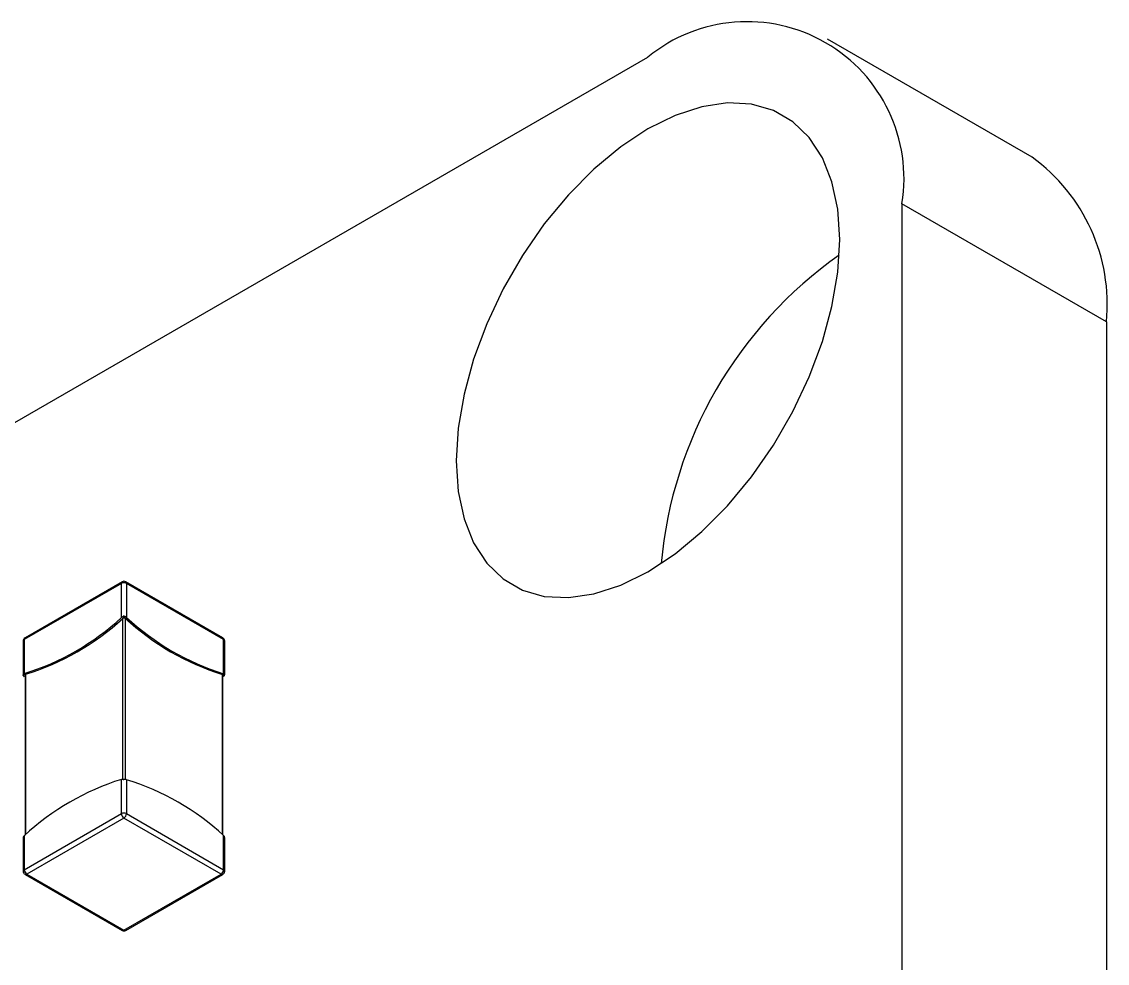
# Model space of a CAD drawing. Header units: millimetres. Extents: x 206 to 880, y 122 to 722.
# Drawn here: x 791.9 to 852, y 308.7 to 360.8 of the extents above; entities that cross this region are included whole.
import ezdxf

# ---------------------------------------------------------------- set-up
doc = ezdxf.new("R2010")
doc.units = ezdxf.units.MM

msp = doc.modelspace()

# ---------------------------------------------------------------- linework, layer by layer
at = {"color": 7, "linetype": 'Continuous', "lineweight": 25}
for p, q in [((847.822, 353.304), (836.508, 359.836)), ((713.435, 293.539), (826.572, 358.852)), ((840.624, 350.737), (840.624, 220.09)), ((851.938, 344.206), (840.624, 350.737)), ((851.938, 344.206), (851.938, 213.559)), ((797.48, 329.816), (792.106, 326.714)), ((803.054, 326.714), (797.68, 329.816)), ((797.439, 329.725), (792.065, 326.622)), ((797.439, 327.832), (797.439, 329.725)), ((797.722, 329.725), (797.722, 327.844)), ((803.096, 326.622), (797.722, 329.725)), ((797.51, 318.887), (797.51, 327.791)), ((797.529, 327.883), (797.529, 327.912)), ((797.621, 327.83), (797.529, 327.883)), ((797.621, 327.889), (797.632, 327.896)), ((797.621, 327.83), (797.621, 327.823)), ((797.632, 327.899), (797.632, 327.896)), ((797.651, 327.803), (797.651, 318.875)), ((792.006, 326.541), (792.006, 324.691)), ((792.065, 326.622), (792.065, 324.742)), ((803.096, 324.729), (803.096, 326.622)), ((803.154, 324.691), (803.154, 326.541)), ((792.013, 324.715), (792.013, 324.712)), ((792.024, 324.705), (792.013, 324.712)), ((792.105, 324.693), (792.013, 324.639)), ((792.013, 324.639), (792.013, 324.668)), ((792.106, 324.668), (792.106, 315.801)), ((792.136, 324.701), (792.136, 315.827)), ((803.025, 315.839), (803.025, 324.689)), ((803.054, 315.813), (803.054, 324.668)), ((803.055, 324.646), (803.054, 324.646)), ((803.055, 324.646), (803.148, 324.699)), ((803.136, 324.658), (803.148, 324.652)), ((803.148, 324.699), (803.148, 324.728)), ((803.148, 324.656), (803.148, 324.652)), ((797.439, 316.987), (797.439, 318.879)), ((797.529, 318.859), (797.529, 318.888)), ((797.565, 318.867), (797.529, 318.888)), ((797.628, 318.873), (797.632, 318.875)), ((797.632, 318.875), (797.632, 318.872)), ((797.722, 318.867), (797.722, 316.987)), ((792.065, 313.884), (797.439, 316.987)), ((797.58, 316.742), (792.206, 313.639)), ((802.954, 313.639), (797.58, 316.742)), ((797.722, 316.987), (803.096, 313.884)), ((792.006, 315.652), (792.006, 313.803)), ((792.01, 315.683), (792.007, 315.652)), ((792.013, 315.691), (792.013, 315.688)), ((792.065, 315.765), (792.065, 313.884)), ((803.096, 313.884), (803.096, 315.777)), ((803.148, 315.675), (803.148, 315.704)), ((803.154, 313.803), (803.154, 315.652)), ((792.106, 313.629), (797.48, 310.527)), ((792.206, 313.639), (797.58, 310.537)), ((797.58, 310.537), (802.954, 313.639)), ((797.68, 310.527), (803.054, 313.629))]:
    msp.add_line(p, q, dxfattribs=at)
at = {"color": 7, "linetype": 'Continuous', "lineweight": 25, "flags": 128}
for points in [[(837.178, 348.747), (837.07, 350.428), (836.749, 351.95), (836.22, 353.282), (835.495, 354.397), (834.588, 355.273), (833.518, 355.891), (832.306, 356.238), (830.978, 356.309), (829.56, 356.101), (828.081, 355.619), (826.572, 354.872), (825.062, 353.876), (823.583, 352.651), (822.166, 351.222), (820.837, 349.618), (819.626, 347.871), (818.556, 346.018), (817.649, 344.095), (816.924, 342.143), (816.395, 340.2), (816.073, 338.307), (815.965, 336.501), (816.073, 334.82), (816.395, 333.299), (816.924, 331.966), (817.649, 330.851), (818.556, 329.976), (819.626, 329.358), (820.837, 329.01), (822.166, 328.939), (823.583, 329.147), (825.062, 329.629), (826.572, 330.376), (828.081, 331.372), (829.56, 332.597), (830.978, 334.027), (832.306, 335.631), (833.518, 337.378), (834.588, 339.231), (835.495, 341.154), (836.22, 343.106), (836.749, 345.049), (837.07, 346.942), (837.178, 348.747)], [(792.105, 324.693), (792.111, 324.692), (792.115, 324.691)]]:
    msp.add_lwpolyline(points, dxfattribs=at)
at = {"color": 7, "linetype": 'Continuous', "lineweight": 25}
for centre, radius, start, end in [((832.058, 352.127), 8.679, 350.78596, 129.20329), ((841.941, 345.163), 10.043, 354.52934, 54.15848), ((850.572, 328.769), 23.358, 125.06229, 174.94308), ((797.539, 329.734), 0.101, 125.69804, 185.62038), ((797.58, 329.452), 0.307, 62.60967, 117.39033), ((797.58, 329.643), 0.2, 60.00269, 119.99731), ((797.622, 329.734), 0.101, 354.37962, 54.30196), ((787.954, 338.109), 13.985, 287.09478, 312.70386), ((788.025, 338.068), 13.985, 287.09478, 312.70386), ((810.775, 342.68), 19.839, 228.10915, 228.46604), ((784.426, 342.704), 19.839, 311.69047, 311.73412), ((807.218, 338.116), 14.067, 227.15048, 252.65929), ((807.289, 338.157), 14.067, 227.15048, 252.65929), ((792.206, 326.541), 0.2, 119.99731, 180), ((792.106, 326.531), 0.101, 114.37466, 174.3052), ((792.165, 326.632), 0.101, 125.69804, 185.62038), ((802.954, 326.541), 0.2, 0, 60.00269), ((802.996, 326.632), 0.101, 354.37962, 54.30196), ((803.054, 326.531), 0.101, 5.6948, 65.62534), ((789.736, 333.505), 9.125, 284.44739, 285.04634), ((805.465, 333.481), 9.125, 255.21633, 255.28957), ((801.632, 305.452), 14.067, 107.34071, 132.84952), ((793.611, 305.5), 13.985, 47.29614, 72.90522), ((797.58, 316.714), 0.307, 62.60967, 117.39033), ((797.746, 317.001), 0.307, 182.60548, 237.39452), ((797.415, 317.001), 0.307, 302.60548, 357.39452), ((792.106, 313.793), 0.101, 114.37466, 174.3052), ((792.206, 313.803), 0.2, 180, 240.00269), ((792.372, 313.898), 0.307, 182.60548, 237.39452), ((792.148, 313.721), 0.101, 245.68605, 305.61817), ((802.789, 313.898), 0.307, 302.60548, 357.39452), ((803.013, 313.721), 0.101, 234.38183, 294.31395), ((802.954, 313.803), 0.2, 299.99731, 0), ((803.054, 313.793), 0.101, 5.6948, 65.62534), ((797.522, 310.619), 0.101, 245.68605, 305.61817), ((797.58, 310.7), 0.2, 240.00269, 299.99731), ((797.639, 310.619), 0.101, 234.38183, 294.31395)]:
    msp.add_arc(centre, radius, start, end, dxfattribs=at)
for points, knots in [([(797.529, 327.883), (797.51, 327.876), (797.477, 327.862), (797.45, 327.841), (797.439, 327.832)], [0, 0, 0, 0, 0.558486, 1, 1, 1, 1]), ([(797.51, 327.791), (797.518, 327.797), (797.535, 327.81), (797.566, 327.821), (797.595, 327.826), (797.612, 327.824), (797.621, 327.823)], [0, 0, 0, 0, 0.279922, 0.559736, 0.779924, 1, 1, 1, 1]), ([(797.621, 327.899), (797.604, 327.904), (797.573, 327.912), (797.542, 327.912), (797.529, 327.912)], [0, 0, 0, 0, 0.559859, 1, 1, 1, 1]), ([(797.621, 327.889), (797.621, 327.891), (797.621, 327.895), (797.621, 327.898), (797.621, 327.899)], [0, 0, 0, 0, 0.560011, 1, 1, 1, 1]), ([(797.632, 327.899), (797.63, 327.899), (797.626, 327.899), (797.622, 327.899), (797.621, 327.899)], [0, 0, 0, 0, 0.56, 1, 1, 1, 1]), ([(797.621, 327.823), (797.627, 327.82), (797.638, 327.814), (797.647, 327.806), (797.651, 327.803)], [0, 0, 0, 0, 0.560105, 1, 1, 1, 1]), ([(797.722, 327.844), (797.707, 327.856), (797.68, 327.876), (797.647, 327.89), (797.632, 327.896)], [0, 0, 0, 0, 0.560034, 1, 1, 1, 1]), ([(792.01, 324.707), (792.008, 324.701), (792.004, 324.688), (792.01, 324.674), (792.013, 324.668)], [0, 0, 0, 0, 0.559859, 1, 1, 1, 1]), ([(792.013, 324.715), (792.013, 324.714), (792.012, 324.711), (792.011, 324.709), (792.01, 324.707)], [0, 0, 0, 0, 0.56, 1, 1, 1, 1]), ([(792.024, 324.705), (792.022, 324.706), (792.017, 324.706), (792.012, 324.707), (792.01, 324.707)], [0, 0, 0, 0, 0.560011, 1, 1, 1, 1]), ([(792.065, 324.742), (792.052, 324.737), (792.029, 324.729), (792.018, 324.717), (792.013, 324.712)], [0, 0, 0, 0, 0.560034, 1, 1, 1, 1]), ([(792.013, 324.639), (792.02, 324.625), (792.031, 324.599), (792.055, 324.576), (792.065, 324.566)], [0, 0, 0, 0, 0.558486, 1, 1, 1, 1]), ([(792.107, 324.663), (792.107, 324.666), (792.107, 324.677), (792.112, 324.685), (792.115, 324.691)], [0, 0, 0, 0, 0.359201, 1, 1, 1, 1]), ([(792.115, 324.691), (792.118, 324.693), (792.124, 324.697), (792.132, 324.7), (792.136, 324.701)], [0, 0, 0, 0, 0.560105, 1, 1, 1, 1]), ([(803.025, 324.689), (803.032, 324.686), (803.046, 324.681), (803.054, 324.671), (803.054, 324.664), (803.053, 324.663)], [0, 0, 0, 0, 0.426346, 0.852528, 1, 1, 1, 1]), ([(803.148, 324.699), (803.141, 324.706), (803.129, 324.718), (803.106, 324.726), (803.096, 324.729)], [0, 0, 0, 0, 0.559694, 1, 1, 1, 1]), ([(803.096, 324.578), (803.109, 324.591), (803.131, 324.614), (803.143, 324.64), (803.148, 324.652)], [0, 0, 0, 0, 0.560034, 1, 1, 1, 1]), ([(803.136, 324.658), (803.139, 324.659), (803.143, 324.66), (803.148, 324.66), (803.15, 324.661)], [0, 0, 0, 0, 0.560011, 1, 1, 1, 1]), ([(803.15, 324.661), (803.153, 324.674), (803.157, 324.697), (803.15, 324.719), (803.148, 324.728)], [0, 0, 0, 0, 0.559891, 1, 1, 1, 1]), ([(803.148, 324.656), (803.148, 324.656), (803.149, 324.658), (803.15, 324.66), (803.15, 324.661)], [0, 0, 0, 0, 0.56, 1, 1, 1, 1]), ([(797.529, 318.888), (797.51, 318.888), (797.477, 318.888), (797.45, 318.882), (797.439, 318.879)], [0, 0, 0, 0, 0.558396, 1, 1, 1, 1]), ([(797.621, 318.875), (797.604, 318.873), (797.573, 318.87), (797.542, 318.862), (797.529, 318.859)], [0, 0, 0, 0, 0.559819, 1, 1, 1, 1]), ([(797.632, 318.872), (797.63, 318.872), (797.626, 318.873), (797.622, 318.874), (797.621, 318.875)], [0, 0, 0, 0, 0.56, 1, 1, 1, 1]), ([(797.722, 318.867), (797.707, 318.87), (797.68, 318.876), (797.647, 318.875), (797.632, 318.875)], [0, 0, 0, 0, 0.559975, 1, 1, 1, 1]), ([(792.013, 315.688), (792.013, 315.687), (792.012, 315.685), (792.011, 315.683), (792.01, 315.683)], [0, 0, 0, 0, 0.56, 1, 1, 1, 1]), ([(792.065, 315.765), (792.052, 315.752), (792.029, 315.729), (792.018, 315.703), (792.013, 315.691)], [0, 0, 0, 0, 0.560034, 1, 1, 1, 1]), ([(803.148, 315.704), (803.141, 315.718), (803.129, 315.745), (803.106, 315.767), (803.096, 315.777)], [0, 0, 0, 0, 0.559404, 1, 1, 1, 1]), ([(803.153, 315.652), (803.154, 315.654), (803.155, 315.661), (803.151, 315.669), (803.148, 315.675)], [0, 0, 0, 0, 0.214898, 1, 1, 1, 1])]:
    msp.add_open_spline(points, degree=3, knots=knots, dxfattribs=at)

doc.saveas('drawing.dxf')
